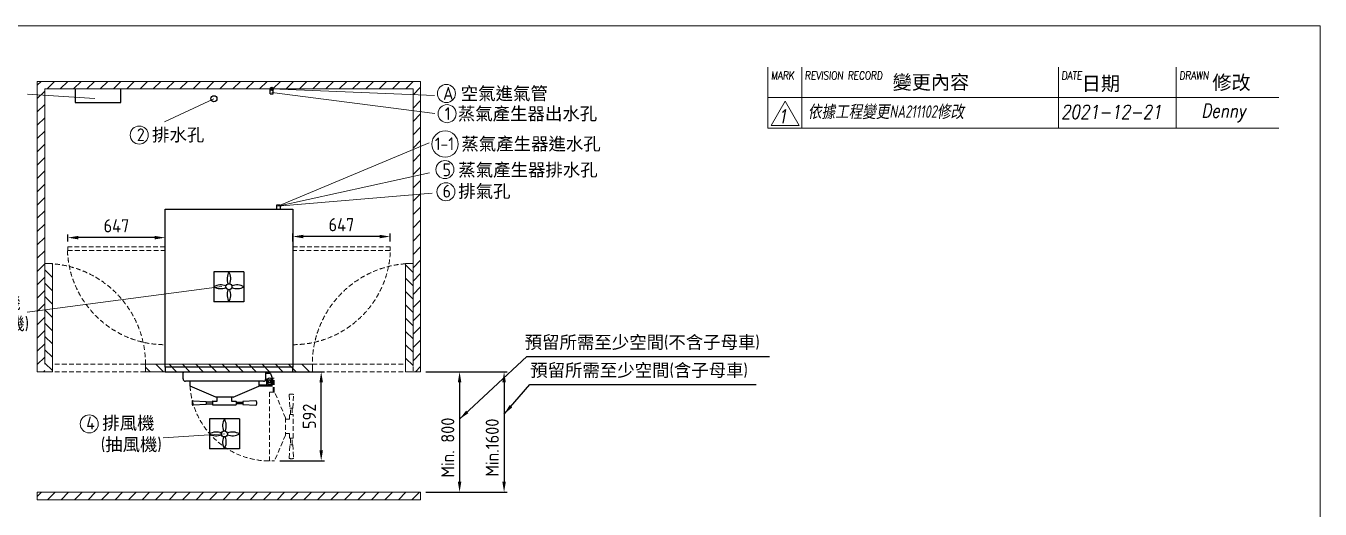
# Model space of a CAD drawing. Header units: millimetres. Extents: x -215875 to 27970, y -2277 to 9312.
# Drawn here: x 19358 to 27970, y 6101 to 9312 of the extents above; entities that cross this region are included whole.
import ezdxf

# ---------------------------------------------------------------- set-up
doc = ezdxf.new("R2010")
doc.units = ezdxf.units.MM
doc.header["$MEASUREMENT"] = 0
doc.linetypes.add('HIDDEN', pattern=[9.525, 6.35, -3.175])
doc.layers.get('0').update_dxf_attribs({"lineweight": 25})
for name, color, linetype, lineweight in [('D', 3, 'Continuous', 13), ('DIM', 3, 'Continuous', 9), ('F', 7, 'Continuous', 15), ('H', 2, 'HIDDEN', 15), ('S', 4, 'Continuous', 15), ('T', 4, 'Continuous', 15)]:
    doc.layers.add(name, color=color, linetype=linetype, lineweight=lineweight)
doc.styles.get("Standard").update_dxf_attribs({"font": 'KAIU.TTF'})
doc.styles.add('STU25', font='isocp2.shx')
doc.styles.add('Text', font='romans.shx', dxfattribs={"width": 0.8, "oblique": 10})
doc.dimstyles.new('STU25', dxfattribs={"dimscale": 35, "dimtxt": 2.5, "dimasz": 2, "dimexe": 0.6, "dimexo": 1, "dimgap": 1, "dimtad": 1, "dimdsep": 46, "dimtxsty": 'STU25', "dimcen": 2, "dimazin": 2, "dimtfac": 1, "dimtmove": 0, "dimatfit": 3, "dimfxl": 0, "dimtolj": 1, "dimtzin": 0, "dimarcsym": 0})
doc.dimstyles.new('STU25$7', dxfattribs={"dimscale": 35, "dimtxt": 2.5, "dimasz": 2, "dimexe": 1.25, "dimexo": 0.625, "dimgap": 1, "dimtad": 0, "dimdec": 4, "dimdsep": 46, "dimtxsty": 'STU25', "dimcen": 2.5, "dimazin": 2, "dimtfac": 1, "dimtdec": 4, "dimtmove": 0, "dimatfit": 3, "dimfxl": 0, "dimtolj": 1, "dimtzin": 0, "dimarcsym": 0})

# ---------------------------------------------------------------- blocks, each defined once
blk = doc.blocks.new('*D13')
at = {"layer": 'D', "color": 0, "lineweight": -2}
for p, q in [((22019.3, 7013.2), (22265, 7013.2)), ((22244, 6943.2), (22244, 6283.2)), ((22019.3, 6213.2), (22265, 6213.2))]:
    blk.add_line(p, q, dxfattribs=at)
at = {"layer": 'D', "color": 0}
for points in [[(22255.7, 6943.2), (22232.4, 6943.2), (22244, 7013.2)], [(22232.4, 6283.2), (22255.7, 6283.2), (22244, 6213.2)]]:
    blk.add_solid(points, dxfattribs=at)
at = {"layer": 'Defpoints', "color": 0}
for p in [(21984.3, 7013.2), (21984.3, 6213.2), (22244, 6213.2)]:
    blk.add_point(p, dxfattribs=at)
at = {"layer": 'D', "color": 0, "insert": (22165.3, 6509.2), "char_height": 87.5, "attachment_point": 5, "rotation": 90, "style": 'STU25'}
blk.add_mtext('\\A1;{\\Fisocp2.shx;Min. 800}', dxfattribs=at)
blk = doc.blocks.new('*D14')
at = {"layer": 'D', "color": 0, "lineweight": -2}
for p, q in [((22019.3, 7013.2), (22561.1, 7013.2)), ((22540.1, 6943.2), (22540.1, 6283.2)), ((22019.3, 6213.2), (22561.1, 6213.2))]:
    blk.add_line(p, q, dxfattribs=at)
at = {"layer": 'D', "color": 0}
for points in [[(22551.8, 6943.2), (22528.5, 6943.2), (22540.1, 7013.2)], [(22528.5, 6283.2), (22551.8, 6283.2), (22540.1, 6213.2)]]:
    blk.add_solid(points, dxfattribs=at)
at = {"layer": 'Defpoints', "color": 0}
for p in [(21984.3, 7013.2), (21984.3, 6213.2), (22540.1, 6213.2)]:
    blk.add_point(p, dxfattribs=at)
at = {"layer": 'D', "color": 0, "insert": (22461.4, 6509.2), "char_height": 87.5, "attachment_point": 5, "rotation": 90, "style": 'STU25'}
blk.add_mtext('\\A1;{\\Fisocp2.shx;Min.1600}', dxfattribs=at)
blk = doc.blocks.new('*D18')
at = {"layer": 'Defpoints', "color": 0}
for p in [(21013, 7013.2), (21323.3, 7013.2), (21013, 6421.2)]:
    blk.add_point(p, dxfattribs=at)
at = {"layer": 'DIM', "color": 0, "lineweight": -2}
for p, q in [((21048, 7013.2), (21344.3, 7013.2)), ((21323.3, 6491.2), (21323.3, 6943.2)), ((21048, 6421.2), (21344.3, 6421.2))]:
    blk.add_line(p, q, dxfattribs=at)
at = {"layer": 'DIM', "color": 0}
for points in [[(21335, 6943.2), (21311.7, 6943.2), (21323.3, 7013.2)], [(21311.7, 6491.2), (21335, 6491.2), (21323.3, 6421.2)]]:
    blk.add_solid(points, dxfattribs=at)
at = {"layer": 'DIM', "color": 0, "insert": (21244.6, 6717.2), "char_height": 87.5, "attachment_point": 5, "rotation": 90, "style": 'STU25'}
blk.add_mtext('\\A1;592', dxfattribs=at)
blk = doc.blocks.new('*D19')
at = {"layer": 'D', "color": 0, "lineweight": -2}
for p, q in [((21134.3, 7878.2), (21134.3, 7933.1)), ((21781.3, 7878.2), (21781.3, 7933.1)), ((21711.3, 7912.1), (21204.3, 7912.1))]:
    blk.add_line(p, q, dxfattribs=at)
at = {"layer": 'D', "color": 0}
for points in [[(21204.3, 7923.7), (21204.3, 7900.4), (21134.3, 7912.1)], [(21711.3, 7900.4), (21711.3, 7923.7), (21781.3, 7912.1)]]:
    blk.add_solid(points, dxfattribs=at)
at = {"layer": 'Defpoints', "color": 0}
for p in [(21134.3, 7912.1), (21134.3, 7843.2), (21781.3, 7843.2)]:
    blk.add_point(p, dxfattribs=at)
at = {"layer": 'D', "color": 0, "insert": (21457.8, 7990.8), "char_height": 87.5, "attachment_point": 5, "style": 'STU25'}
blk.add_mtext('\\A1;647', dxfattribs=at)
blk = doc.blocks.new('*D20')
at = {"layer": 'D', "color": 0, "lineweight": -2}
for p, q in [((19637.3, 7878.2), (19637.3, 7925.8)), ((20284.3, 7878.2), (20284.3, 7925.8)), ((20214.3, 7904.8), (19707.3, 7904.8))]:
    blk.add_line(p, q, dxfattribs=at)
at = {"layer": 'D', "color": 0}
for points in [[(19707.3, 7916.5), (19707.3, 7893.1), (19637.3, 7904.8)], [(20214.3, 7893.1), (20214.3, 7916.5), (20284.3, 7904.8)]]:
    blk.add_solid(points, dxfattribs=at)
at = {"layer": 'Defpoints', "color": 0}
for p in [(19637.3, 7904.8), (19637.3, 7843.2), (20284.3, 7843.2)]:
    blk.add_point(p, dxfattribs=at)
at = {"layer": 'D', "color": 0, "insert": (19960.8, 7983.6), "char_height": 87.5, "attachment_point": 5, "style": 'STU25'}
blk.add_mtext('\\A1;647', dxfattribs=at)

msp = doc.modelspace()

# ---------------------------------------------------------------- hatches: boundary and pattern name
msp.add_hatch(color=256).paths.add_polyline_path([(20994.27, 8904.01, 1), (20994.27, 8882.488, 1)])
at = {"layer": 'H', "ltscale": 5}
h = msp.add_hatch(dxfattribs=at)
h.set_pattern_fill('ANSI31', color=256, scale=500, style=0)
h.set_pattern_definition([(45, (222440.04, 18352.34), (-44.194174, 44.194174), [])])
h.paths.add_polyline_path([(21984.27, 8943.249), (21984.27, 7013.249), (21934.27, 7013.249), (21934.27, 7063.249), (21934.27, 8893.249), (19484.27, 8893.249), (19484.27, 7063.249), (19484.27, 7013.249), (19434.27, 7013.249), (19434.27, 8943.249)])
h = msp.add_hatch(dxfattribs=at)
h.set_pattern_fill('ANSI31', color=256, scale=500, angle=90, style=0)
h.set_pattern_definition([(135, (238265.06, 23226.62), (-44.194174, -44.194174), [])])
h.paths.add_polyline_path([(19484.27, 7013.249), (19534.27, 7013.249), (19534.27, 7732.464), (19484.27, 7732.464), (19484.27, 7063.249)])
h = msp.add_hatch(dxfattribs=at)
h.set_pattern_fill('ANSI31', color=256, scale=500, angle=90, style=0)
h.set_pattern_definition([(135, (238135.06, 23226.62), (-44.194174, -44.194174), [])])
h.paths.add_polyline_path([(21934.27, 7732.464), (21934.27, 7063.249), (21934.27, 7013.249), (21884.27, 7013.249), (21884.27, 7732.464)])
h = msp.add_hatch(dxfattribs=at)
h.set_pattern_fill('ANSI31', color=256, scale=500, angle=270, style=0)
h.set_pattern_definition([(315, (238200.06, 23226.62), (44.194174, 44.194174), [])])
h.paths.add_polyline_path([(20153.486, 7013.249), (20153.486, 7063.249), (21265.054, 7063.249), (21265.054, 7013.249)])
h = msp.add_hatch(dxfattribs=at)
h.set_pattern_fill('ANSI31', color=256, scale=20, style=0)
h.set_pattern_definition([(45, (237633.84, 23226.62), (-44.90128, 44.90128), [])])
h.paths.add_polyline_path([(19434.27, 6213.249), (19434.27, 6163.249), (21984.27, 6163.249), (21984.27, 6213.249)])

# ---------------------------------------------------------------- linework, layer by layer
for p, q in [((20984.27, 8860.874), (20984.27, 8893.249)), ((21004.27, 8860.874), (21004.27, 8893.249)), ((20984.27, 8860.874), (21004.27, 8860.874)), ((21028.162, 8093.249), (21028.162, 8123.249)), ((21028.162, 8123.249), (21049.862, 8123.249)), ((21049.862, 8123.249), (21049.862, 8093.249)), ((20284.27, 7043.249), (20284.27, 8093.249)), ((20284.27, 8093.249), (21134.27, 8093.249)), ((21028.162, 8093.249), (21049.862, 8093.249)), ((21134.27, 8093.249), (21134.27, 7043.249)), ((20609.27, 7678.249), (20609.27, 7478.249)), ((20809.27, 7678.249), (20609.27, 7678.249)), ((20809.27, 7678.249), (20809.27, 7478.249)), ((20809.27, 7478.249), (20609.27, 7478.249)), ((21134.27, 7043.249), (20284.27, 7043.249)), ((20284.27, 7043.249), (20284.27, 7013.249)), ((20284.27, 7013.249), (21134.27, 7013.249)), ((20404.27, 6966.249), (20404.27, 7005.249)), ((20954.27, 6966.249), (20954.27, 7005.249)), ((20954.27, 6966.749), (20954.27, 7004.749)), ((20954.27, 7004.749), (20980.805, 7004.749)), ((20985.487, 7001.504), (20998.771, 6965.78)), ((21134.27, 7013.249), (21134.27, 7043.249)), ((20938.27, 6950.249), (20420.27, 6950.249)), ((20450.77, 6917.499), (20450.77, 6950.249)), ((20621.77, 6844.748), (20450.77, 6917.499)), ((20736.77, 6844.748), (20907.77, 6917.497)), ((20907.77, 6950.249), (20907.77, 6917.497)), ((20907.77, 6926.749), (20999.28, 6926.749)), ((20907.77, 6920.749), (20999.28, 6920.749)), ((20954.27, 6966.749), (20960.27, 6966.749)), ((20960.27, 6950.749), (20960.27, 6966.749)), ((20960.27, 6950.749), (20960.27, 6926.749)), ((20999.27, 6963.603), (20999.27, 6950.749)), ((20999.27, 6926.749), (20999.27, 6950.749)), ((20470.283, 6820.748), (20557.283, 6816.248)), ((20557.283, 6816.248), (20557.283, 6795.248)), ((20600.52, 6810.498), (20557.283, 6810.498)), ((20600.52, 6816.248), (20600.52, 6795.248)), ((20601.52, 6817.248), (20631.77, 6817.248)), ((20736.77, 6844.748), (20621.77, 6844.748)), ((20631.77, 6817.248), (20631.77, 6844.748)), ((20726.77, 6844.748), (20726.77, 6817.248)), ((20726.77, 6817.248), (20757.02, 6817.248)), ((20758.02, 6816.248), (20758.02, 6795.248)), ((20758.02, 6810.498), (20801.257, 6810.498)), ((20888.257, 6820.748), (20801.257, 6816.248)), ((20801.257, 6816.248), (20801.257, 6795.248)), ((20557.283, 6795.248), (20470.283, 6790.748)), ((20557.283, 6800.998), (20600.52, 6800.998)), ((20601.52, 6794.248), (20757.02, 6794.248)), ((20801.257, 6800.998), (20758.02, 6800.998)), ((20801.257, 6795.248), (20888.257, 6790.748)), ((20579.27, 6700.248), (20579.27, 6500.248)), ((20779.27, 6700.248), (20579.27, 6700.248)), ((20779.27, 6700.248), (20779.27, 6500.248)), ((20779.27, 6500.248), (20579.27, 6500.248))]:
    msp.add_line(p, q)
msp.add_lwpolyline([(19684.967, 8893.249), (19684.967, 8803.651), (19989.656, 8803.651), (19989.656, 8893.249)])
for centre, radius in [((20994.27, 8893.249), 10.761), ((20609.27, 8828.249), 20), ((20709.27, 7578.249), 20), ((20709.27, 7578.249), 20), ((20709.27, 7578.249), 20), ((20709.27, 7578.249), 20), ((20979.77, 6950.749), 12), ((20979.77, 6950.749), 8), ((20679.27, 6600.248), 20), ((20679.27, 6600.248), 20), ((20679.27, 6600.248), 20), ((20679.27, 6600.248), 20)]:
    msp.add_circle(centre, radius)
for centre, radius, start, end in [((20790.294, 7632.373), 93.11, 150.4818019, 201.9770324), ((20628.246, 7632.373), 93.11, 338.0229676, 29.5181981), ((20655.145, 7497.224), 93.11, 68.0229676, 119.5181981), ((20763.395, 7497.224), 93.11, 60.4818019, 111.9770324), ((20655.145, 7659.273), 93.11, 240.4818019, 291.9770324), ((20790.294, 7524.124), 93.11, 158.0229676, 209.5181981), ((20628.246, 7524.124), 93.11, 330.4818019, 21.9770324), ((20763.395, 7659.273), 93.11, 248.0229676, 299.5181981), ((20420.27, 7005.249), 16, 150, 180), ((20938.27, 7005.249), 16, 0, 30), ((20980.805, 6999.749), 5, 20.5560452, 90), ((20420.27, 6966.249), 16, 180, 270), ((20938.27, 6966.249), 16, 270, 0), ((20979.77, 6950.749), 19.5, 0, 180), ((20979.77, 6950.749), 19.5, 180, 0), ((20994.27, 6963.603), 5, 0, 25.8189462), ((20520.055, 6805.748), 55.773, 168.6471146, 191.3528854), ((20470.283, 6815.741), 5.007, 84.0781277, 168.6471146), ((20601.52, 6816.248), 1, 90, 180), ((20757.02, 6816.248), 1, 0, 90), ((20757.02, 6816.248), 1, 0, 90), ((20888.257, 6815.741), 5.007, 11.3528854, 95.9218723), ((20838.485, 6805.748), 55.773, 348.6471146, 11.3528854), ((20470.283, 6795.755), 5.007, 191.3528854, 270), ((20601.52, 6795.248), 1, 180, 270), ((20757.02, 6795.248), 1, 270, 0), ((20888.257, 6795.755), 5.007, 270, 348.6471146), ((20760.294, 6654.373), 93.11, 150.4818019, 201.9770324), ((20598.246, 6654.373), 93.11, 338.0229676, 29.5181981), ((20625.145, 6519.224), 93.11, 68.0229676, 119.5181981), ((20625.145, 6681.273), 93.11, 240.4818019, 291.9770324), ((20760.294, 6546.124), 93.11, 158.0229676, 209.5181981), ((20598.246, 6546.124), 93.11, 330.4818019, 21.9770324), ((20733.395, 6519.224), 93.11, 60.4818019, 111.9770324), ((20733.395, 6681.273), 93.11, 248.0229676, 299.5181981)]:
    msp.add_arc(centre, radius, start, end)
at = {"layer": 'D'}
for p, q in [((20994.27, 8893.249), (22076.921, 8848.937)), ((19817.961, 8830.146), (19369.01, 8858.201)), ((20609.27, 8828.249), (20281.599, 8675.49)), ((20995.209, 8868.392), (22080.376, 8729.472)), ((21034.838, 8114.694), (22041.661, 8534.942)), ((21034.838, 8114.694), (22043.884, 8335.033)), ((21034.838, 8114.694), (22060.922, 8201.107)), ((20661.674, 7579.427), (19365.755, 7409.048)), ((20270.895, 6574.749), (20679.27, 6600.248))]:
    msp.add_line(p, q, dxfattribs=at)
for centre, radius in [((22156.094, 8862.794), 60), ((22160.856, 8728.705), 60), ((20112.747, 8586.7), 60), ((22147.635, 8526.853), 87.5), ((22146.734, 8357.181), 60), ((22152.89, 8209.427), 60), ((19779.596, 6666.955), 60)]:
    msp.add_circle(centre, radius, dxfattribs=at)
at = {"layer": 'F'}
msp.add_line((24296.26, 9037.868), (24296.26, 8632.868), dxfattribs=at)
at = {"layer": 'F', "color": 7}
for p, q in [((24521.26, 9037.868), (24521.26, 8632.868)), ((26229.43, 8632.868), (26229.43, 9037.868)), ((27013.158, 8632.868), (27013.158, 9037.868)), ((27696.249, 8835.368), (24296.26, 8835.368)), ((24296.26, 8632.868), (27696.249, 8632.868))]:
    msp.add_line(p, q, dxfattribs=at)
at = {"layer": 'F', "color": 6}
msp.add_lwpolyline([(14785.27, 9311.889), (14785.27, 41.889), (27970.27, 41.889), (27970.27, 9311.889)], close=True, dxfattribs=at)
msp.add_lwpolyline([(14785.27, 9311.889), (14785.27, 41.889), (27970.27, 41.889), (27970.27, 9311.889)], close=True, dxfattribs=at)
at = {"layer": 'F', "color": 7}
msp.add_lwpolyline([(24410.476, 8811.953), (24316.985, 8650.023), (24503.967, 8650.023)], close=True, dxfattribs=at)
at = {"layer": 'H', "ltscale": 5}
for p, q in [((19637.27, 7843.249), (19637.27, 7818.249)), ((20284.27, 7843.249), (19637.27, 7843.249)), ((21134.27, 7843.249), (21781.27, 7843.249)), ((21781.27, 7843.249), (21781.27, 7818.249)), ((19637.27, 7818.249), (20284.27, 7818.249)), ((21781.27, 7818.249), (21134.27, 7818.249)), ((20153.486, 7063.249), (19534.27, 7063.249)), ((21265.054, 7063.249), (21884.27, 7063.249)), ((20153.486, 7013.249), (19534.27, 7013.249)), ((21265.054, 7013.249), (21884.27, 7013.249)), ((21003.77, 6878.749), (21003.77, 6970.259)), ((21009.77, 6878.749), (21009.77, 6970.259)), ((20980.27, 6878.749), (21013.022, 6878.749)), ((20980.27, 6878.749), (20980.27, 6421.749)), ((21085.771, 6707.749), (21013.022, 6878.749)), ((21109.771, 6859.236), (21114.271, 6772.236)), ((21135.271, 6772.236), (21139.771, 6859.236)), ((21113.271, 6697.749), (21113.271, 6727.999)), ((21114.271, 6772.236), (21135.271, 6772.236)), ((21114.271, 6728.999), (21135.271, 6728.999)), ((21120.021, 6728.999), (21120.021, 6772.236)), ((21129.521, 6772.236), (21129.521, 6728.999)), ((21136.271, 6572.499), (21136.271, 6727.999)), ((21085.771, 6707.749), (21085.771, 6592.749)), ((21085.771, 6697.749), (21113.271, 6697.749)), ((21085.771, 6592.749), (21013.02, 6421.749)), ((21113.271, 6602.749), (21085.771, 6602.749)), ((21113.271, 6572.499), (21113.271, 6602.749)), ((21114.271, 6571.499), (21135.271, 6571.499)), ((21120.021, 6571.499), (21120.021, 6528.261)), ((21129.521, 6528.261), (21129.521, 6571.499)), ((21109.771, 6441.261), (21114.271, 6528.261)), ((21114.271, 6528.261), (21135.271, 6528.261)), ((21135.271, 6528.261), (21139.771, 6441.261))]:
    msp.add_line(p, q, dxfattribs=at)
at = {"layer": 'H'}
for p, q in [((21934.27, 7063.249), (21934.27, 7013.249)), ((21934.27, 7013.249), (21984.27, 7013.249)), ((21003.77, 6970.249), (20979.77, 6970.249)), ((20979.77, 6931.249), (21003.77, 6931.249)), ((21009.77, 6970.256), (21003.77, 6970.249))]:
    msp.add_line(p, q, dxfattribs=at)
at = {"layer": 'H', "ltscale": 3}
msp.add_line((21013.02, 6421.749), (20980.27, 6421.749), dxfattribs=at)
at = {"layer": 'H', "ltscale": 5}
for centre, radius, start, end in [((20284.27, 7843.249), 650, 182.212801, 270), ((21134.27, 7843.249), 650, 270, 357.787199), ((19484.27, 7063.249), 670, 0, 85.7202168), ((21934.27, 7063.249), 670, 94.2797832, 180), ((20979.77, 6950.749), 530.044, 183.5965939, 270.0541548), ((21114.778, 6859.236), 5.007, 101.3528854, 185.9218723), ((21124.771, 6809.464), 55.773, 78.6471146, 101.3528854), ((21134.764, 6859.236), 5.007, 0, 78.6471146), ((21135.271, 6727.999), 1, 0, 90), ((21114.271, 6572.499), 1, 180, 270), ((21135.271, 6572.499), 1, 270, 0), ((21114.778, 6441.261), 5.007, 174.0781277, 258.6471146), ((21124.771, 6491.034), 55.773, 258.6471146, 281.3528854), ((21134.764, 6441.261), 5.007, 281.3528854, 0)]:
    msp.add_arc(centre, radius, start, end, dxfattribs=at)
at = {"layer": 'H'}
msp.add_arc((20979.77, 6950.749), 19.5, 90, 270, dxfattribs=at)
at = {"layer": 'S', "linetype": 'Continuous'}
msp.add_line((19434.27, 8943.249), (21984.27, 8943.249), dxfattribs=at)
at = {"layer": 'S'}
for p, q in [((19434.27, 8943.249), (19434.27, 7013.249)), ((19484.27, 8893.249), (19484.27, 7063.249)), ((19484.27, 8893.249), (21934.27, 8893.249)), ((21934.27, 8893.249), (21934.27, 7063.249)), ((21984.27, 8943.249), (21984.27, 7013.249)), ((19484.27, 7732.464), (19484.27, 7063.249)), ((19534.27, 7732.464), (19484.27, 7732.464)), ((19534.27, 7013.249), (19534.27, 7732.464)), ((21884.27, 7013.249), (21884.27, 7732.464)), ((21884.27, 7732.464), (21934.27, 7732.464)), ((20153.486, 7063.249), (21265.054, 7063.249)), ((20153.486, 7013.249), (20153.486, 7063.249)), ((21265.054, 7013.249), (21265.054, 7063.249)), ((19534.27, 7013.249), (19434.27, 7013.249)), ((20153.486, 7013.249), (21265.054, 7013.249)), ((21884.27, 7013.249), (21984.27, 7013.249)), ((19434.27, 6213.249), (21984.27, 6213.249)), ((19434.27, 6213.249), (19434.27, 6163.249)), ((21984.27, 6213.249), (21984.27, 6163.249)), ((19434.27, 6163.249), (21984.27, 6163.249))]:
    msp.add_line(p, q, dxfattribs=at)

# ---------------------------------------------------------------- texts
at = {"layer": 'D', "char_height": 85, "attachment_point": 1}
for s, insert in [('{\\Fisocp2.shx;\\C3;A \\f標楷體|b0|i0|c136|p65;空氣進氣管}', (22134.379, 8905.437)), ('{\\C3;預留所需至少空間\\Fisocp2.shx;(\\f標楷體|b0|i0|c136|p65;不含子母車\\Fisocp2.shx;)}', (22677.008, 7252.28)), ('{\\C3;預留所需至少空間\\Fisocp2.shx;(\\f標楷體|b0|i0|c136|p65;含子母車\\Fisocp2.shx;)}', (22713.779, 7066.386))]:
    msp.add_mtext(s, dxfattribs=dict(at, insert=insert))
at = {"layer": 'D', "char_height": 85, "attachment_point": 1, "style": 'STU25'}
for s, insert in [('1 {\\f標楷體|b0|i0|c136|p65;蒸氣產生器出水孔}', (22145.565, 8771.211)), ('2 {\\f標楷體|b0|i0|c136|p65;排水孔}', (20096.872, 8630.998)), ('1-1 {\\f標楷體|b0|i0|c136|p65;蒸氣產生器進水孔}', (22078.816, 8570.936)), ('5 {\\f標楷體|b0|i0|c136|p65;蒸氣產生器排水孔}', (22131.239, 8398.118)), ('6 {\\f標楷體|b0|i0|c136|p65;排氣孔}', (22131.239, 8256.015)), ('4-1 {\\f標楷體|b0|i0|c136|p65;排風機\\P}    ({\\f標楷體|b0|i0|c136|p65;抽風機})', (18779.801, 7517.555)), ('4 {\\f標楷體|b0|i0|c136|p65;排風機\\P}  ({\\f標楷體|b0|i0|c136|p65;抽風機})', (19760.014, 6714.769))]:
    msp.add_mtext(s, dxfattribs=dict(at, insert=insert))
at = {"layer": 'F', "color": 1, "lineweight": 15, "style": 'Text', "oblique": 5, "width": 0.8}
for s, p in [('MARK', (24316.162, 8955.384)), ('REVISION RECORD', (24541.162, 8955.384)), ('DATE', (26249.332, 8955.384)), ('DRAWN', (27033.06, 8955.384))]:
    msp.add_text(s, height=54, dxfattribs=at).set_placement(p)
at = {"layer": 'F', "lineweight": -3}
for s, p in [('變更內容', (25125.594, 8890.899)), ('日期', (26383.776, 8881.999)), ('修改', (27252.982, 8889.119))]:
    msp.add_text(s, height=93.4085, dxfattribs=at).set_placement(p)
at = {"layer": 'T', "lineweight": 20, "style": 'Text', "oblique": 10, "width": 0.8}
for s, height, p in [('2021-12-21', 92, (26246.392, 8694.292)), ('Denny', 92, (27180.243, 8702.555)), ('1', 90, (24362.011, 8666.065))]:
    msp.add_text(s, height=height, dxfattribs=at).set_placement(p)
at = {"layer": 'T', "linetype": 'Continuous', "lineweight": 20, "insert": (24562.392, 8784.177), "char_height": 82.79908, "attachment_point": 1, "style": 'Text'}
msp.add_mtext('{\\fDFKai-SB|b0|i0|c136|p65;依據工程變更\\Fisocp2.shx|c136;NA211102\\fDFKai-SB|b0|i0|c136|p65;修改}', dxfattribs=at)

# ---------------------------------------------------------------- dimensions: what is measured, and where the dimension line sits
at = {"layer": 'D'}
for base, p1, p2, picture, middle in [((19637.27, 7904.804), (20284.27, 7843.249), (19637.27, 7843.249), '*D20', (19960.77, 7983.554)), ((21134.27, 7912.079), (21781.27, 7843.249), (21134.27, 7843.249), '*D19', (21457.77, 7990.829))]:
    dim = msp.add_linear_dim(base=base, p1=p1, p2=p2, dimstyle='STU25', dxfattribs=at)
    dim.commit()
    dim.dimension.update_dxf_attribs({"geometry": picture, "text_midpoint": middle})
for base, text, picture, middle in [((22244.036, 6213.249), '{\\Fisocp2.shx;Min. <>}', '*D13', (22244.036, 6509.249)), ((22540.14, 6213.249), '{\\Fisocp2.shx;Min.1600}', '*D14', (22540.14, 6509.249))]:
    dim = msp.add_linear_dim(base=base, p1=(21984.27, 7013.249), p2=(21984.27, 6213.249), angle=90, text=text, dimstyle='STU25', dxfattribs=at)
    dim.commit()
    dim.dimension.update_dxf_attribs({"geometry": picture, "text_midpoint": middle, "dimtype": 160})
at = {"layer": 'DIM'}
dim = msp.add_linear_dim(base=(21323.335, 7013.249), p1=(21013.02, 6421.249), p2=(21013.02, 7013.249), angle=90, dimstyle='STU25', dxfattribs=at)
dim.commit()
dim.dimension.update_dxf_attribs({"geometry": '*D18', "text_midpoint": (21323.335, 6717.249), "dimtype": 160})

# ---------------------------------------------------------------- leaders
at = {"layer": 'D'}
for points in [[(22244.036, 6698.881), (22691.917, 7115.707), (24306.948, 7115.707)], [(22540.14, 6731.984), (22712.635, 6929.814), (24217.573, 6929.814)]]:
    msp.add_leader(points, dimstyle='STU25$7', override={"dimgap": 1, "dimtad": 0}, dxfattribs=at)

doc.saveas('drawing.dxf')
